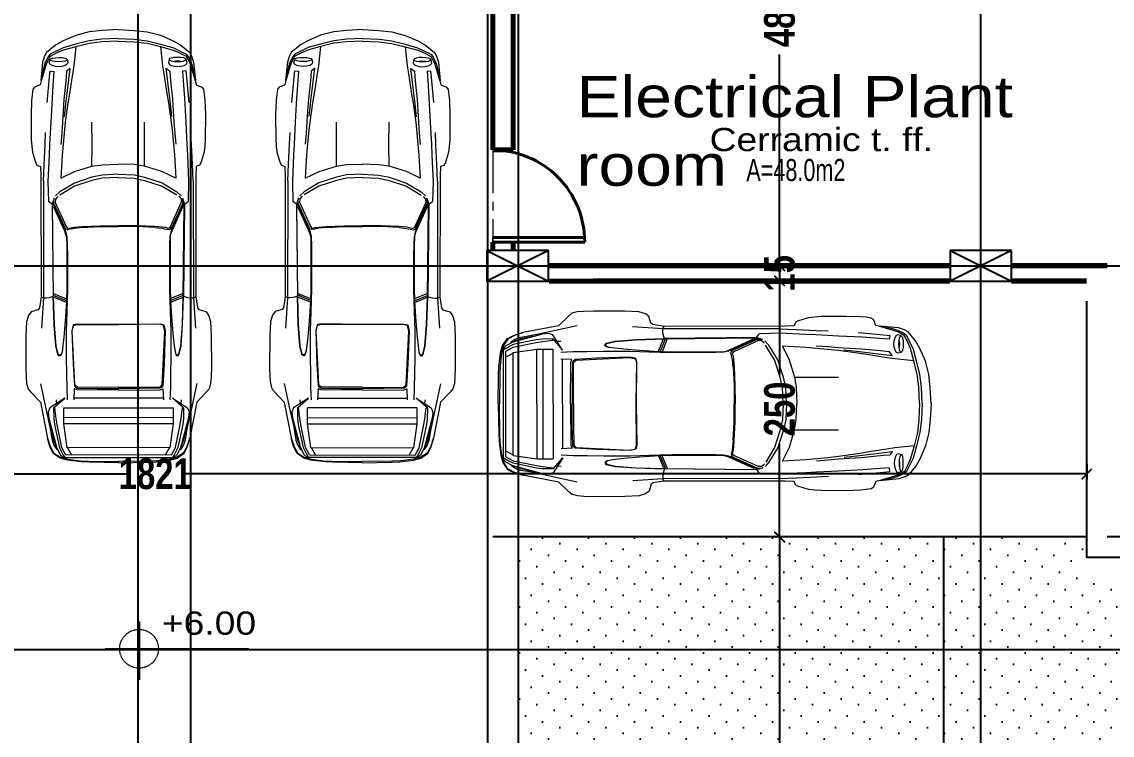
# Model space of a CAD drawing. Extents: x 250879 to 348495, y -51522 to -9360.
# Drawn here: x 337084 to 338149, y -43565 to -42869 of the extents above; entities that cross this region are included whole.
import ezdxf

# ---------------------------------------------------------------- set-up
doc = ezdxf.new("R2010")
doc.units = 0
doc.linetypes.add('CENTER', pattern=[50.8, 31.75, -6.35, 6.35, -6.35])
doc.linetypes.add('CENTER2', pattern=[1.125, 0.75, -0.125, 0.125, -0.125])
doc.layers.get('0').update_dxf_attribs({"linetype": 'CONTINUOUS'})
doc.layers.get('DEFPOINTS').update_dxf_attribs({"color": 9, "linetype": 'CONTINUOUS'})
for name, color, linetype, lineweight in [('A-Axis', 1, 'CENTER', 9), ('A-Door', 5, 'CONTINUOUS', 15), ('A-text finishing', 6, 'CONTINUOUS', 13), ('A-text function', 30, 'CONTINUOUS', 20), ('AXIS CIRCLE', 10, 'CENTER2', 20), ('FIGURES', 153, 'CONTINUOUS', 0), ('SECTION-ar', 131, 'CONTINUOUS', 40), ('VIS', 8, 'CONTINUOUS', 18)]:
    doc.layers.add(name, color=color, linetype=linetype, lineweight=lineweight)
for name, color, linetype in [('AXIS', 1, 'CONTINUOUS'), ('COLUMN', 5, 'CONTINUOUS'), ('FURNITURE', 4, 'CONTINUOUS'), ('HATCH', 8, 'CONTINUOUS'), ('TEXT', 3, 'CONTINUOUS'), ('WALL', 7, 'CONTINUOUS')]:
    doc.layers.add(name, color=color, linetype=linetype)
doc.styles.add('ARIAL', font='BOD_CR.TTF', dxfattribs={"width": 1.2})
doc.styles.add('CITYBLUEPRINT', font='cityb___.ttf', dxfattribs={"width": 0.8})
doc.styles.get("Standard").update_dxf_attribs({"font": 'sanss___.ttf', "height": 15})
doc.dimstyles.new('50', dxfattribs={"dimtxt": 30, "dimasz": 10, "dimexe": 5, "dimexo": 6, "dimgap": 5, "dimtad": 0, "dimdec": 0, "dimdsep": 46, "dimtxsty": 'CITYBLUEPRINT', "dimblk1": 'OBLIQUE', "dimblk2": 'OBLIQUE', "dimsah": 1, "dimcen": 0.05, "dimdle": 0.03, "dimclrd": 24, "dimclre": 22, "dimclrt": 30, "dimadec": 0, "dimazin": 0, "dimtfac": 1, "dimtdec": 0, "dimtix": 1, "dimtmove": 0, "dimatfit": 3, "dimldrblk": 'OBLIQUE', "dimfxl": 1, "dimtolj": 1, "dimtzin": 0, "dimarcsym": 0})

# ---------------------------------------------------------------- blocks, each defined once
blk = doc.blocks.new('XREF1$0$02PCAR09')
at = {"color": 0, "linetype": 'ByBlock'}
for p, q in [((-139.39, 33.77), (-143.26, 30.05)), ((-138.14, 34.83), (-139.39, 33.77)), ((-136.04, 35.43), (-138.14, 34.83)), ((-133.57, 35.58), (-136.04, 35.43)), ((-129.86, 35.7), (-133.57, 35.58)), ((-117.88, 35.7), (-129.86, 35.7)), ((-112.33, 35.34), (-117.88, 35.7)), ((-109.85, 34.59), (-112.33, 35.34)), ((-108.47, 33.6), (-109.85, 34.59)), ((-107.73, 30.95), (-108.47, 33.6)), ((-143.26, 30.05), (-157.04, 27.42)), ((-136.16, 30.07), (-146.25, 27.9)), ((-103.18, 28.82), (-114.79, 29.59)), ((-107, 30.43), (-107.73, 30.95)), ((-102.8, 29.76), (-107, 30.43)), ((-103.18, 28.82), (-102.8, 29.76)), ((-56.22, 29.83), (-102.8, 29.76)), ((-52.64, 29.95), (-56.22, 29.83)), ((-52.16, 31.23), (-52.64, 29.95)), ((-51.29, 31.76), (-52.16, 31.23)), ((-48.85, 32.53), (-51.29, 31.76)), ((-47.09, 33.02), (-48.85, 32.53)), ((-44.85, 33.29), (-47.09, 33.02)), ((-42.26, 33.45), (-44.85, 33.29)), ((-32.75, 33.53), (-42.26, 33.45)), ((-27.18, 33.31), (-32.75, 33.53)), ((-24.96, 33.14), (-27.18, 33.31)), ((-22.98, 32.83), (-24.96, 33.14)), ((-22.13, 32.24), (-22.98, 32.83)), ((-21.22, 30), (-22.13, 32.24)), ((-19.65, 29.66), (-21.22, 30)), ((-12.48, 29.04), (-19.65, 29.78)), ((-12.79, 27.56), (-19.65, 29.66)), ((-13.04, 28.18), (-17.96, 29.55)), ((-164.79, 22.49), (-162.98, 25.22)), ((-162.98, 25.22), (-160.29, 26.5)), ((-160.49, 26.23), (-162.81, 24.98)), ((-149.39, 26.87), (-160.88, 23.8)), ((-157.04, 27.42), (-160.49, 26.23)), ((-160.29, 26.5), (-157.04, 27.42)), ((-157.91, 25.53), (-159.78, 24.91)), ((-152.81, 26.43), (-157.91, 25.53)), ((-153.83, 25.85), (-157.91, 25.01)), ((-153.47, 26.28), (-153.83, 25.85)), ((-146.25, 27.9), (-152.81, 26.43)), ((-147.04, 27.13), (-149.39, 26.87)), ((-145.43, 26.52), (-147.04, 27.13)), ((-141.73, 20.71), (-145.43, 26.52)), ((-58.2, 28.79), (-103.18, 28.82)), ((-103.18, 28.09), (-103.18, 28.82)), ((-103.06, 26.7), (-103.18, 28.09)), ((-102.68, 25.44), (-103.06, 26.7)), ((-67.1, 25.44), (-102.68, 25.06)), ((-102.68, 25.08), (-102.68, 25.44)), ((-102.68, 24.94), (-67.65, 25.32)), ((-66.42, 25.2), (-67.39, 24.89)), ((-67.1, 25.46), (-66.11, 26.89)), ((-67.1, 25.54), (-67.1, 25.54)), ((-64.81, 24.72), (-67.1, 25.46)), ((-58.32, 27.06), (-66.11, 26.89)), ((-48.2, 26.63), (-58.32, 27.06)), ((-58.2, 28.77), (-51.78, 28.55)), ((-51.78, 28.55), (-44.15, 28.14)), ((-44.15, 26.41), (-48.2, 26.63)), ((-44.15, 28.14), (-39.54, 27.93)), ((-35.6, 25.95), (-44.15, 26.41)), ((-26.33, 25.46), (-35.6, 25.95)), ((-28.03, 27.35), (-18.29, 26.45)), ((-21.41, 25.08), (-26.33, 25.46)), ((-18.29, 26.45), (-15.88, 26.19)), ((-15.88, 26.19), (-16.03, 24.72)), ((-14.12, 24.14), (-13.76, 25.41)), ((-13.76, 25.41), (-13.28, 26.26)), ((-13.28, 26.26), (-12.67, 26.55)), ((-10.59, 27.09), (-13.04, 28.18)), ((-10.26, 26.19), (-12.79, 27.56)), ((-12.67, 26.55), (-11.49, 26.19)), ((-10.14, 28.29), (-12.48, 29.04)), ((-12.22, 24.26), (-12.07, 25.22)), ((-12.07, 25.22), (-11.81, 25.93)), ((-11.81, 25.93), (-11.49, 26.19)), ((-11.49, 26.19), (-11.18, 25.93)), ((-11.18, 25.93), (-10.93, 25.22)), ((-10.93, 25.22), (-10.74, 24.13)), ((-9.43, 26.13), (-10.59, 27.09)), ((-8.9, 23.63), (-10.26, 26.19)), ((-8.78, 27.56), (-10.14, 28.29)), ((-6.9, 21.08), (-9.43, 26.13)), ((-5.94, 24.09), (-8.78, 27.56)), ((-165.56, 19.69), (-164.79, 22.49)), ((-164.42, 22.49), (-165.19, 19.69)), ((-163.6, 22.32), (-164.59, 21.21)), ((-163.6, 21.32), (-164.59, 20.71)), ((-164.59, -21.21), (-164.59, 21.21)), ((-162.81, 24.98), (-164.42, 22.49)), ((-160.88, 23.8), (-163.6, 22.32)), ((-160.77, 22.81), (-163.6, 21.32)), ((-163.6, 20.33), (-160.77, 21.82)), ((-161.5, 23.73), (-161.74, 23.33)), ((-159.78, 24.91), (-161.5, 23.73)), ((-151.85, 24.65), (-160.77, 22.81)), ((-160.77, 21.82), (-151.85, 23.66)), ((-160.77, 19.82), (-151.61, 21.07)), ((-159.78, 24.24), (-160.17, 23.99)), ((-157.91, 25.01), (-159.78, 24.24)), ((-149.51, 24.91), (-151.85, 24.65)), ((-151.85, 23.66), (-149.51, 24.04)), ((-151.61, 21.07), (-151.61, -21.07)), ((-151.61, 21.07), (-145.43, 21.07)), ((-145.43, 25.03), (-149.51, 24.91)), ((-149.51, 24.04), (-145.43, 24.53)), ((-149.26, 21.07), (-149.26, -21.19)), ((-145.43, 25.03), (-141.73, 20.73)), ((-145.43, 24.53), (-145.43, 25.03)), ((-145.43, -21.07), (-145.43, 21.07)), ((-142.39, 24.02), (-143.85, 23.95)), ((-125.42, 22.45), (-125.37, 22.96)), ((-125.08, 22.11), (-125.42, 22.45)), ((-125.37, 22.96), (-124.86, 23.34)), ((-125.15, 22.43), (-125.13, 22.84)), ((-124.89, 22.11), (-125.15, 22.43)), ((-125.13, 22.84), (-124.69, 23.22)), ((-124.01, 21.73), (-125.08, 22.11)), ((-123.84, 21.73), (-124.89, 22.11)), ((-124.86, 23.34), (-121.58, 24.14)), ((-124.69, 23.22), (-121.6, 24.01)), ((-121.62, 21.38), (-124.01, 21.73)), ((-121.62, 21.38), (-123.84, 21.73)), ((-118.22, 21.03), (-121.62, 21.38)), ((-121.6, 24.01), (-113.44, 24.57)), ((-121.58, 24.14), (-113.44, 24.69)), ((-112.19, 20.51), (-118.22, 21.03)), ((-113.44, 24.69), (-102.68, 25.08)), ((-113.44, 24.57), (-102.68, 24.96)), ((-104.9, 20.03), (-102.9, 24.96)), ((-104.22, 19.99), (-102.17, 24.96)), ((-101.45, 24.96), (-103.47, 19.98)), ((-102.68, 25.06), (-102.68, 24.94)), ((-77.45, 20.66), (-68.24, 24.88)), ((-67.39, 24.89), (-76.59, 20.66)), ((-76.17, 20.52), (-66.86, 24.77)), ((-66.4, 24.24), (-75.65, 20.03)), ((-66.86, 24.77), (-65.78, 24.81)), ((-65.14, 24.16), (-66.4, 24.24)), ((-65.78, 24.81), (-64.81, 24.72)), ((-64.13, 23.29), (-65.14, 24.16)), ((-62.4, 22.49), (-63.89, 24.21)), ((-60.22, 16.82), (-63.6, 22.49)), ((-58.97, 16.82), (-62.4, 22.49)), ((-57.13, 22.11), (-54.53, 16.8)), ((-48.2, 21.63), (-57.13, 22.11)), ((-39.78, 20.85), (-48.2, 21.63)), ((-39.78, 21.75), (-44.12, 22.11)), ((-35.6, 21.46), (-39.78, 21.75)), ((-31.38, 21.21), (-35.6, 21.46)), ((-26.79, 20.88), (-31.38, 21.21)), ((-16.03, 24.72), (-21.41, 25.08)), ((-14.22, 22.91), (-14.12, 24.14)), ((-14.12, 21.68), (-14.22, 22.91)), ((-13.76, 20.44), (-14.12, 21.68)), ((-12.31, 22.86), (-12.22, 24.26)), ((-12.24, 21.56), (-12.31, 22.86)), ((-12.04, 22.86), (-12.24, 21.56)), ((-12.07, 20.57), (-12.24, 21.58)), ((-12.22, 24.26), (-12.04, 22.86)), ((-10.74, 21.58), (-10.93, 20.51)), ((-10.74, 24.13), (-10.69, 22.86)), ((-10.69, 22.86), (-10.74, 21.58)), ((-7.91, 21.15), (-8.9, 23.63)), ((-6.56, 16.32), (-7.91, 21.15)), ((-5.57, 16.32), (-6.9, 21.08)), ((-4.27, 21.14), (-5.94, 24.09)), ((-2.17, 16.31), (-4.27, 21.14)), ((-166.21, 14.44), (-165.56, 19.69)), ((-165.19, 19.69), (-165.8, 14.82)), ((-163.6, 20.33), (-163.6, -20.33)), ((-163.6, 18.05), (-160.88, 19.53)), ((-160.77, 19.82), (-160.77, -19.82)), ((-137.77, 19.96), (-142.39, 19.75)), ((-138.14, 17.06), (-142.38, 17.26)), ((-141.73, 17.26), (-141.73, -17.16)), ((-138.57, 15.9), (-138.14, 17.06)), ((-132.34, 20.03), (-137.77, 19.96)), ((-136.98, 17.01), (-137.51, 16.58)), ((-137.08, 16.44), (-136.55, 16.78)), ((-128.55, 17.52), (-136.98, 17.01)), ((-136.55, 16.78), (-115.95, 17.82)), ((-126.04, 20.1), (-132.34, 20.03)), ((-115.76, 17.94), (-128.55, 17.52)), ((-115.78, 20.11), (-126.04, 20.1)), ((-115.95, 17.82), (-113.73, 17.36)), ((-108.37, 19.87), (-115.78, 20.11)), ((-113.56, 17.48), (-115.76, 17.94)), ((-113.73, 17.36), (-113.35, 15.95)), ((-113.2, 16.07), (-113.56, 17.48)), ((-108.37, 20.23), (-112.19, 20.51)), ((-104.22, 19.99), (-108.37, 20.23)), ((-104.27, 19.73), (-108.37, 19.87)), ((-99.56, 19.65), (-104.27, 19.73)), ((-99.52, 19.84), (-104.22, 19.99)), ((-87.11, 19.64), (-99.56, 19.65)), ((-87.11, 19.87), (-99.52, 19.84)), ((-82.86, 19.87), (-87.11, 19.87)), ((-82.86, 19.72), (-87.11, 19.64)), ((-79.67, 19.98), (-82.86, 19.87)), ((-79.63, 19.86), (-82.86, 19.72)), ((-79.67, 19.96), (-78.74, 20.2)), ((-77.89, 20.2), (-79.63, 19.86)), ((-78.74, 20.2), (-77.45, 20.66)), ((-77.21, 20.44), (-77.89, 20.2)), ((-76.59, 20.66), (-77.21, 20.44)), ((-76.95, 19.52), (-76.71, 20.25)), ((-76.73, 18.37), (-76.95, 19.52)), ((-76.42, 16.82), (-76.73, 18.37)), ((-76.71, 20.25), (-76.17, 20.52)), ((-76.22, 19.69), (-76.44, 19.24)), ((-76.44, 19.24), (-76.15, 18.22)), ((-76.1, 14.07), (-76.42, 16.82)), ((-75.65, 20.03), (-76.22, 19.69)), ((-76.15, 18.22), (-75.93, 16.82)), ((-75.93, 16.82), (-75.72, 13.98)), ((-60.22, 16.82), (-60.22, 16.82)), ((-58, 10.14), (-60.22, 16.82)), ((-56.75, 10.14), (-58.97, 16.82)), ((-54.53, 16.8), (-52.55, 10.14)), ((-35.6, 20.37), (-39.78, 20.85)), ((-28.21, 19.38), (-35.6, 20.37)), ((-33.48, 20.69), (-27.45, 19.99)), ((-24.62, 18.78), (-28.21, 19.38)), ((-27.45, 19.99), (-23.36, 19.5)), ((-22.2, 20.45), (-26.79, 20.88)), ((-17.01, 17.6), (-24.62, 18.78)), ((-23.36, 19.5), (-19.12, 18.97)), ((-18.2, 20.06), (-22.2, 20.45)), ((-19.12, 18.97), (-14.89, 18.51)), ((-16, 19.87), (-18.2, 20.06)), ((-13.95, 17.11), (-17.01, 17.6)), ((-14.89, 18.51), (-16, 19.87)), ((-6.56, 16.32), (-13.95, 17.11)), ((-13.28, 19.65), (-13.76, 20.44)), ((-12.67, 19.33), (-13.28, 19.65)), ((-11.49, 19.6), (-12.67, 19.33)), ((-11.81, 19.84), (-12.07, 20.57)), ((-11.49, 19.6), (-11.81, 19.84)), ((-11.18, 19.81), (-11.49, 19.6)), ((-10.93, 20.51), (-11.18, 19.81)), ((-166.35, 11.22), (-166.21, 14.44)), ((-165.8, 14.82), (-165.94, 11.59)), ((-138.66, 0), (-138.57, 15.9)), ((-137.9, 15.9), (-138.04, 8.28)), ((-137.51, 16.58), (-137.9, 15.9)), ((-137.56, 8.16), (-137.48, 15.78)), ((-137.48, 15.78), (-137.08, 16.44)), ((-113.4, -0.02), (-113.2, 16.07)), ((-113.35, 15.95), (-113.4, 0.02)), ((-76.1, 14.07), (-75.74, 7.15)), ((-75.72, 13.98), (-75.43, 7.15)), ((-5.26, 11.13), (-6.56, 16.32)), ((-4.27, 11.13), (-5.57, 16.32)), ((-0.87, 11.13), (-2.17, 16.31)), ((-166.57, 0.02), (-166.35, 11.22)), ((-165.94, 11.59), (-166.08, 0)), ((-57.13, 6.18), (-58, 10.14)), ((-55.9, 6.18), (-56.75, 10.14)), ((-52.55, 10.14), (-44.12, 10.09)), ((-52.55, 10.14), (-51.92, 6.18)), ((-44.12, 10.09), (-35.6, 10.09)), ((-4.7, 6.2), (-5.26, 11.13)), ((-3.7, 6.2), (-4.27, 11.13)), ((-0.31, 6.18), (-0.87, 11.13)), ((-138.04, 8.28), (-138.04, 0)), ((-137.56, 0), (-137.56, 8.16)), ((-75.74, 7.15), (-75.77, 0)), ((-75.43, 7.15), (-75.4, 0)), ((-56.89, 0), (-57.13, 6.18)), ((-55.64, 0), (-55.9, 6.18)), ((-51.92, 6.18), (-51.68, 0)), ((-4.39, 0), (-4.7, 6.2)), ((-3.4, 0), (-3.7, 6.2)), ((0, 0), (-0.31, 6.18)), ((-165.94, -11.59), (-166.08, 0)), ((-138.66, 0), (-138.57, -15.9)), ((-138.04, -8.28), (-138.04, 0)), ((-137.56, 0), (-137.56, -8.16)), ((-113.4, 0.02), (-113.2, -16.07)), ((-75.74, -7.15), (-75.77, 0)), ((-75.43, -7.15), (-75.4, 0)), ((-56.89, 0), (-57.13, -6.18)), ((-55.64, 0), (-55.9, -6.18)), ((-51.92, -6.18), (-51.68, 0)), ((-4.39, 0), (-4.7, -6.2)), ((-3.4, 0), (-3.7, -6.2)), ((0, 0), (-0.31, -6.18)), ((-166.57, -0.02), (-166.35, -11.22)), ((-113.35, -15.95), (-113.4, -0.02)), ((-137.9, -15.9), (-138.04, -8.28)), ((-137.56, -8.16), (-137.48, -15.78)), ((-76.1, -14.07), (-75.74, -7.15)), ((-75.72, -13.98), (-75.43, -7.15)), ((-57.13, -6.18), (-58, -10.14)), ((-55.9, -6.18), (-56.75, -10.14)), ((-52.55, -10.14), (-51.92, -6.18)), ((-4.7, -6.2), (-5.26, -11.13)), ((-3.7, -6.2), (-4.27, -11.13)), ((-0.31, -6.18), (-0.87, -11.13)), ((-166.35, -11.22), (-166.21, -14.44)), ((-165.8, -14.82), (-165.94, -11.59)), ((-58, -10.14), (-60.22, -16.82)), ((-56.75, -10.14), (-58.97, -16.82)), ((-54.53, -16.8), (-52.55, -10.14)), ((-52.55, -10.14), (-44.12, -10.09)), ((-44.12, -10.09), (-35.6, -10.09)), ((-5.26, -11.13), (-6.56, -16.32)), ((-4.27, -11.13), (-5.57, -16.32)), ((-0.87, -11.13), (-2.17, -16.31)), ((-166.21, -14.44), (-165.56, -19.69)), ((-165.19, -19.69), (-165.8, -14.82)), ((-138.57, -15.9), (-138.14, -17.06)), ((-137.51, -16.58), (-137.9, -15.9)), ((-136.98, -17.01), (-137.51, -16.58)), ((-137.48, -15.78), (-137.08, -16.44)), ((-137.08, -16.44), (-136.55, -16.78)), ((-113.73, -17.36), (-113.35, -15.95)), ((-113.2, -16.07), (-113.56, -17.48)), ((-76.1, -14.07), (-76.42, -16.82)), ((-75.93, -16.82), (-75.72, -13.98)), ((-6.56, -16.32), (-13.95, -17.11)), ((-6.56, -16.32), (-7.91, -21.15)), ((-5.57, -16.32), (-6.9, -21.08)), ((-2.17, -16.31), (-4.27, -21.14)), ((-165.56, -19.69), (-164.79, -22.49)), ((-164.42, -22.49), (-165.19, -19.69)), ((-163.6, -21.32), (-164.59, -20.71)), ((-163.6, -18.05), (-160.88, -19.53)), ((-163.6, -20.33), (-160.77, -21.82)), ((-160.77, -19.82), (-151.61, -21.07)), ((-141.73, -20.71), (-145.43, -26.52)), ((-145.43, -25.03), (-141.73, -20.73)), ((-137.77, -19.96), (-142.39, -19.75)), ((-138.14, -17.06), (-142.38, -17.26)), ((-132.34, -20.03), (-137.77, -19.96)), ((-128.55, -17.52), (-136.98, -17.01)), ((-136.55, -16.78), (-115.95, -17.82)), ((-126.04, -20.1), (-132.34, -20.03)), ((-115.76, -17.94), (-128.55, -17.52)), ((-115.78, -20.11), (-126.04, -20.1)), ((-112.19, -20.51), (-118.22, -21.03)), ((-115.95, -17.82), (-113.73, -17.36)), ((-108.37, -19.87), (-115.78, -20.11)), ((-113.56, -17.48), (-115.76, -17.94)), ((-108.37, -20.23), (-112.19, -20.51)), ((-104.27, -19.73), (-108.37, -19.87)), ((-104.22, -19.99), (-108.37, -20.23)), ((-104.9, -20.03), (-102.9, -24.96)), ((-99.56, -19.65), (-104.27, -19.73)), ((-99.52, -19.84), (-104.22, -19.99)), ((-104.22, -19.99), (-102.17, -24.96)), ((-101.45, -24.96), (-103.47, -19.98)), ((-87.11, -19.64), (-99.56, -19.65)), ((-87.11, -19.87), (-99.52, -19.84)), ((-82.86, -19.72), (-87.11, -19.64)), ((-82.86, -19.87), (-87.11, -19.87)), ((-79.63, -19.86), (-82.86, -19.72)), ((-79.67, -19.98), (-82.86, -19.87)), ((-79.67, -19.96), (-78.74, -20.2)), ((-77.89, -20.2), (-79.63, -19.86)), ((-78.74, -20.2), (-77.45, -20.66)), ((-77.21, -20.44), (-77.89, -20.2)), ((-77.45, -20.66), (-68.24, -24.88)), ((-76.59, -20.66), (-77.21, -20.44)), ((-76.73, -18.37), (-76.95, -19.52)), ((-76.95, -19.52), (-76.71, -20.25)), ((-76.42, -16.82), (-76.73, -18.37)), ((-76.71, -20.25), (-76.17, -20.52)), ((-67.39, -24.89), (-76.59, -20.66)), ((-76.44, -19.24), (-76.15, -18.22)), ((-76.22, -19.69), (-76.44, -19.24)), ((-75.65, -20.03), (-76.22, -19.69)), ((-76.17, -20.52), (-66.86, -24.77)), ((-76.15, -18.22), (-75.93, -16.82)), ((-66.4, -24.24), (-75.65, -20.03)), ((-60.22, -16.82), (-63.6, -22.49)), ((-58.97, -16.82), (-62.4, -22.49)), ((-60.22, -16.82), (-60.22, -16.82)), ((-57.13, -22.11), (-54.53, -16.8)), ((-39.78, -20.85), (-48.2, -21.63)), ((-35.6, -20.37), (-39.78, -20.85)), ((-28.21, -19.38), (-35.6, -20.37)), ((-33.48, -20.69), (-27.45, -19.99)), ((-26.79, -20.88), (-31.38, -21.21)), ((-24.62, -18.78), (-28.21, -19.38)), ((-27.45, -19.99), (-23.36, -19.5)), ((-22.2, -20.45), (-26.79, -20.88)), ((-17.01, -17.6), (-24.62, -18.78)), ((-23.36, -19.5), (-19.12, -18.97)), ((-18.2, -20.06), (-22.2, -20.45)), ((-19.12, -18.97), (-14.89, -18.51)), ((-16, -19.87), (-18.2, -20.06)), ((-13.95, -17.11), (-17.01, -17.6)), ((-14.89, -18.51), (-16, -19.87)), ((-13.76, -20.44), (-14.12, -21.68)), ((-13.28, -19.65), (-13.76, -20.44)), ((-12.67, -19.33), (-13.28, -19.65)), ((-11.49, -19.6), (-12.67, -19.33)), ((-12.07, -20.57), (-12.24, -21.58)), ((-11.81, -19.84), (-12.07, -20.57)), ((-11.49, -19.6), (-11.81, -19.84)), ((-11.18, -19.81), (-11.49, -19.6)), ((-10.93, -20.51), (-11.18, -19.81)), ((-10.74, -21.58), (-10.93, -20.51)), ((-164.79, -22.49), (-162.98, -25.22)), ((-163.6, -22.32), (-164.59, -21.21)), ((-162.81, -24.98), (-164.42, -22.49)), ((-160.77, -22.81), (-163.6, -21.32)), ((-160.88, -23.8), (-163.6, -22.32)), ((-160.49, -26.23), (-162.81, -24.98)), ((-161.5, -23.73), (-161.74, -23.33)), ((-159.78, -24.91), (-161.5, -23.73)), ((-149.39, -26.87), (-160.88, -23.8)), ((-160.77, -21.82), (-151.85, -23.66)), ((-151.85, -24.65), (-160.77, -22.81)), ((-159.78, -24.24), (-160.17, -23.99)), ((-157.91, -25.01), (-159.78, -24.24)), ((-157.91, -25.53), (-159.78, -24.91)), ((-153.83, -25.85), (-157.91, -25.01)), ((-151.85, -23.66), (-149.51, -24.04)), ((-149.51, -24.91), (-151.85, -24.65)), ((-151.61, -21.07), (-145.43, -21.07)), ((-149.51, -24.04), (-145.43, -24.53)), ((-145.43, -25.03), (-149.51, -24.91)), ((-145.43, -24.53), (-145.43, -25.03)), ((-142.39, -24.02), (-143.85, -23.95)), ((-125.08, -22.11), (-125.42, -22.45)), ((-125.42, -22.45), (-125.37, -22.96)), ((-125.37, -22.96), (-124.86, -23.34)), ((-124.89, -22.11), (-125.15, -22.43)), ((-125.15, -22.43), (-125.13, -22.84)), ((-125.13, -22.84), (-124.69, -23.22)), ((-124.01, -21.73), (-125.08, -22.11)), ((-123.84, -21.73), (-124.89, -22.11)), ((-124.86, -23.34), (-121.58, -24.14)), ((-124.69, -23.22), (-121.6, -24.01)), ((-121.62, -21.38), (-124.01, -21.73)), ((-121.62, -21.38), (-123.84, -21.73)), ((-118.22, -21.03), (-121.62, -21.38)), ((-121.6, -24.01), (-113.44, -24.57)), ((-121.58, -24.14), (-113.44, -24.69)), ((-113.44, -24.57), (-102.68, -24.96)), ((-113.44, -24.69), (-102.68, -25.08)), ((-102.68, -25.06), (-102.68, -24.94)), ((-102.68, -24.94), (-67.65, -25.32)), ((-67.1, -25.44), (-102.68, -25.06)), ((-102.68, -25.08), (-102.68, -25.44)), ((-66.42, -25.2), (-67.39, -24.89)), ((-64.81, -24.72), (-67.1, -25.46)), ((-66.86, -24.77), (-65.78, -24.81)), ((-65.14, -24.16), (-66.4, -24.24)), ((-65.78, -24.81), (-64.81, -24.72)), ((-64.13, -23.29), (-65.14, -24.16)), ((-62.4, -22.49), (-63.89, -24.21)), ((-48.2, -21.63), (-57.13, -22.11)), ((-39.78, -21.75), (-44.12, -22.11)), ((-35.6, -21.46), (-39.78, -21.75)), ((-31.38, -21.21), (-35.6, -21.46)), ((-21.41, -25.08), (-26.33, -25.46)), ((-16.03, -24.72), (-21.41, -25.08)), ((-15.88, -26.19), (-16.03, -24.72)), ((-14.12, -21.68), (-14.22, -22.91)), ((-14.22, -22.91), (-14.12, -24.14)), ((-14.12, -24.14), (-13.76, -25.41)), ((-12.24, -21.56), (-12.31, -22.86)), ((-12.31, -22.86), (-12.22, -24.26)), ((-12.04, -22.86), (-12.24, -21.56)), ((-12.22, -24.26), (-12.04, -22.86)), ((-12.22, -24.26), (-12.07, -25.22)), ((-10.93, -25.22), (-10.74, -24.13)), ((-10.69, -22.86), (-10.74, -21.58)), ((-10.74, -24.13), (-10.69, -22.86)), ((-8.9, -23.63), (-10.26, -26.19)), ((-6.9, -21.08), (-9.43, -26.13)), ((-7.91, -21.15), (-8.9, -23.63)), ((-5.94, -24.09), (-8.78, -27.56)), ((-4.27, -21.14), (-5.94, -24.09)), ((-162.98, -25.22), (-160.29, -26.5)), ((-157.04, -27.42), (-160.49, -26.23)), ((-160.29, -26.5), (-157.04, -27.42)), ((-152.81, -26.43), (-157.91, -25.53)), ((-143.26, -30.05), (-157.04, -27.42)), ((-153.47, -26.28), (-153.83, -25.85)), ((-146.25, -27.9), (-152.81, -26.43)), ((-147.04, -27.13), (-149.39, -26.87)), ((-145.43, -26.52), (-147.04, -27.13)), ((-136.16, -30.07), (-146.25, -27.9)), ((-103.18, -28.82), (-114.79, -29.59)), ((-103.06, -26.7), (-103.18, -28.09)), ((-103.18, -28.09), (-103.18, -28.82)), ((-58.2, -28.79), (-103.18, -28.82)), ((-103.18, -28.82), (-102.8, -29.76)), ((-102.68, -25.44), (-103.06, -26.7)), ((-67.1, -25.46), (-66.11, -26.89)), ((-67.1, -25.54), (-67.1, -25.54)), ((-58.32, -27.06), (-66.11, -26.89)), ((-48.2, -26.63), (-58.32, -27.06)), ((-58.2, -28.77), (-51.78, -28.55)), ((-51.78, -28.55), (-44.15, -28.14)), ((-44.15, -26.41), (-48.2, -26.63)), ((-35.6, -25.95), (-44.15, -26.41)), ((-44.15, -28.14), (-39.54, -27.93)), ((-26.33, -25.46), (-35.6, -25.95)), ((-28.03, -27.35), (-18.29, -26.45)), ((-12.79, -27.56), (-19.65, -29.66)), ((-12.48, -29.04), (-19.65, -29.78)), ((-18.29, -26.45), (-15.88, -26.19)), ((-13.04, -28.18), (-17.96, -29.55)), ((-13.76, -25.41), (-13.28, -26.26)), ((-13.28, -26.26), (-12.67, -26.55)), ((-10.59, -27.09), (-13.04, -28.18)), ((-10.26, -26.19), (-12.79, -27.56)), ((-12.67, -26.55), (-11.49, -26.19)), ((-10.14, -28.29), (-12.48, -29.04)), ((-12.07, -25.22), (-11.81, -25.93)), ((-11.81, -25.93), (-11.49, -26.19)), ((-11.49, -26.19), (-11.18, -25.93)), ((-11.18, -25.93), (-10.93, -25.22)), ((-9.43, -26.13), (-10.59, -27.09)), ((-8.78, -27.56), (-10.14, -28.29)), ((-139.39, -33.77), (-143.26, -30.05)), ((-107.73, -30.95), (-108.47, -33.6)), ((-107, -30.43), (-107.73, -30.95)), ((-102.8, -29.76), (-107, -30.43)), ((-56.22, -29.83), (-102.8, -29.76)), ((-52.64, -29.95), (-56.22, -29.83)), ((-52.16, -31.23), (-52.64, -29.95)), ((-51.29, -31.76), (-52.16, -31.23)), ((-48.85, -32.53), (-51.29, -31.76)), ((-47.09, -33.02), (-48.85, -32.53)), ((-44.85, -33.29), (-47.09, -33.02)), ((-42.26, -33.45), (-44.85, -33.29)), ((-32.75, -33.53), (-42.26, -33.45)), ((-27.18, -33.31), (-32.75, -33.53)), ((-24.96, -33.14), (-27.18, -33.31)), ((-22.98, -32.83), (-24.96, -33.14)), ((-22.13, -32.24), (-22.98, -32.83)), ((-21.22, -30), (-22.13, -32.24)), ((-19.65, -29.66), (-21.22, -30)), ((-138.14, -34.83), (-139.39, -33.77)), ((-136.04, -35.43), (-138.14, -34.83)), ((-133.57, -35.58), (-136.04, -35.43)), ((-129.86, -35.7), (-133.57, -35.58)), ((-117.88, -35.7), (-129.86, -35.7)), ((-112.33, -35.34), (-117.88, -35.7)), ((-109.85, -34.59), (-112.33, -35.34)), ((-108.47, -33.6), (-109.85, -34.59))]:
    blk.add_line(p, q, dxfattribs=at)
blk = doc.blocks.new('COLUMN')
at = {"layer": 'AXIS'}
for p, q in [((236924.7, -9644.3), (236984.7, -9674.3)), ((236984.7, -9644.3), (236924.7, -9674.3))]:
    blk.add_line(p, q, dxfattribs=at)
at = {"layer": 'COLUMN'}
blk.add_lwpolyline([(236924.7, -9644.3), (236984.7, -9644.3), (236984.7, -9674.3), (236924.7, -9674.3)], close=True, dxfattribs=at)
blk = doc.blocks.new('cbcb')
at = {"layer": 'AXIS'}
for p, q in [((328671.3, -10741.8), (328670.7, -14326.1)), ((329123.2, -10741.8), (329122.7, -14326.1)), ((327238.2, -11454.5), (329573.7, -11454.5)), ((327245.1, -11829.3), (329572, -11829.3))]:
    blk.add_line(p, q, dxfattribs=at)
at = {"layer": 'WALL', "linetype": 'Continuous', "xscale": -1}
for p in [(565625.4, -1795.2), (566077.9, -1795.2)]:
    blk.add_blockref('COLUMN', p, dxfattribs=at)
blk = doc.blocks.new('D70')
at = {"layer": 'A-Axis'}
blk.add_line((307725.06, -30884.76), (307725.06, -30817.08), dxfattribs=at)
at = {"layer": 'A-Door'}
for p, q in [((307725.06, -30817.08), (307725.06, -30820.45)), ((307792.75, -30817.08), (307792.75, -30820.45))]:
    blk.add_line(p, q, dxfattribs=at)
at = {"layer": 'SECTION-ar', "ltscale": 20}
for p, q in [((307725.06, -30817.08), (307792.75, -30817.08)), ((307792.75, -30820.45), (307725.06, -30820.45))]:
    blk.add_line(p, q, dxfattribs=at)
at = {"layer": 'SECTION-ar', "ltscale": 20, "extrusion": (0, 0, -1)}
blk.add_ellipse((307725.06, -30817.08), major_axis=(-47.86, 47.86), ratio=1, start_param=2.356194, end_param=3.926991, dxfattribs=at)
blk = doc.blocks.new('_Oblique')
at = {"color": 0, "lineweight": -2}
blk.add_line((-0.5, -0.5), (0.5, 0.5), dxfattribs=at)
blk = doc.blocks.new('*D2193')
at = {"layer": 'DEFPOINTS', "color": 0, "linetype": 'Continuous', "transparency": 16777216}
for p in [(337232.7, -42845.8), (337197, -45525.9), (337203.8, -45525.9)]:
    blk.add_point(p, dxfattribs=at)
at = {"layer": 'VIS', "color": 22, "linetype": 'Continuous', "lineweight": -2, "transparency": 16777216}
for p, q in [((337226.7, -42845.8), (337192, -42845.8)), ((337197.8, -45525.9), (337192, -45525.9))]:
    blk.add_line(p, q, dxfattribs=at)
at = {"layer": 'VIS', "color": 24, "linetype": 'Continuous', "lineweight": -2, "transparency": 16777216}
for p, q in [((337197, -42845.8), (337197, -44142.8)), ((337197, -45525.9), (337197, -44228.9))]:
    blk.add_line(p, q, dxfattribs=at)
at = {"layer": 'VIS', "color": 24, "linetype": 'Continuous', "lineweight": -2, "transparency": 16777216, "xscale": 10, "yscale": 10, "zscale": 10}
for p, rotation in [((337197, -42845.8), 90), ((337197, -45525.9), 270)]:
    blk.add_blockref('_Oblique', p, dxfattribs=dict(at, rotation=rotation))
at = {"layer": 'VIS', "color": 30, "linetype": 'Continuous', "lineweight": 5, "transparency": 16777216, "insert": (337197, -44185.9), "char_height": 30, "attachment_point": 5, "rotation": 90, "style": 'CITYBLUEPRINT'}
blk.add_mtext('\\A1;2680', dxfattribs=at)
blk = doc.blocks.new('*D2198')
at = {"layer": 'DEFPOINTS', "color": 0, "linetype": 'Continuous', "transparency": 16777216}
for p in [(337813.2, -42626.4), (337824.2, -43106.8), (337824.2, -43106.8)]:
    blk.add_point(p, dxfattribs=at)
at = {"layer": 'VIS', "color": 22, "linetype": 'Continuous', "lineweight": -2, "transparency": 16777216}
for p, q in [((337819.2, -42626.4), (337829.2, -42626.4)), ((337818.2, -43106.8), (337819.2, -43106.8))]:
    blk.add_line(p, q, dxfattribs=at)
at = {"layer": 'VIS', "color": 24, "linetype": 'Continuous', "lineweight": -2, "transparency": 16777216}
for p, q in [((337824.2, -42626.4), (337824.2, -42832.9)), ((337824.2, -43106.9), (337824.2, -42900.4))]:
    blk.add_line(p, q, dxfattribs=at)
at = {"layer": 'VIS', "color": 24, "linetype": 'Continuous', "lineweight": -2, "transparency": 16777216, "xscale": 10, "yscale": 10, "zscale": 10}
for p, rotation in [((337824.2, -42626.4), 90), ((337824.2, -43106.8), 270)]:
    blk.add_blockref('_Oblique', p, dxfattribs=dict(at, rotation=rotation))
at = {"layer": 'VIS', "color": 30, "linetype": 'Continuous', "lineweight": 5, "transparency": 16777216, "insert": (337824.2, -42866.6), "char_height": 30, "attachment_point": 5, "rotation": 90, "style": 'CITYBLUEPRINT'}
blk.add_mtext('\\A1;480', dxfattribs=at)
blk = doc.blocks.new('*D2199')
at = {"layer": 'DEFPOINTS', "color": 0, "linetype": 'Continuous', "transparency": 16777216}
for p in [(337824.2, -43106.8), (337824.2, -43121.8), (337824.2, -43121.8)]:
    blk.add_point(p, dxfattribs=at)
at = {"layer": 'VIS', "color": 24, "linetype": 'Continuous', "lineweight": -2, "transparency": 16777216}
for p, q in [((337824.2, -43106.8), (337824.2, -43096.8)), ((337824.2, -43106.8), (337824.2, -43121.8)), ((337824.2, -43121.8), (337824.2, -43131.8))]:
    blk.add_line(p, q, dxfattribs=at)
at = {"layer": 'VIS', "color": 22, "linetype": 'Continuous', "lineweight": -2, "transparency": 16777216}
for p, q in [((337818.2, -43106.8), (337819.2, -43106.8)), ((337818.2, -43121.8), (337819.2, -43121.8))]:
    blk.add_line(p, q, dxfattribs=at)
at = {"layer": 'VIS', "color": 24, "linetype": 'Continuous', "lineweight": -2, "transparency": 16777216, "xscale": 10, "yscale": 10, "zscale": 10}
for p, rotation in [((337824.2, -43106.8), 270), ((337824.2, -43121.8), 90)]:
    blk.add_blockref('_Oblique', p, dxfattribs=dict(at, rotation=rotation))
at = {"layer": 'VIS', "color": 30, "linetype": 'Continuous', "lineweight": 5, "transparency": 16777216, "insert": (337824.2, -43114.3), "char_height": 30, "attachment_point": 5, "rotation": 90, "style": 'CITYBLUEPRINT'}
blk.add_mtext('\\A1;15', dxfattribs=at)
blk = doc.blocks.new('*D2200')
at = {"layer": 'DEFPOINTS', "color": 0, "linetype": 'Continuous', "transparency": 16777216}
for p in [(337824.2, -43121.8), (337824.2, -43371.8), (337834.1, -43371.8)]:
    blk.add_point(p, dxfattribs=at)
at = {"layer": 'VIS', "color": 22, "linetype": 'Continuous', "lineweight": -2, "transparency": 16777216}
for p, q in [((337818.2, -43121.8), (337819.2, -43121.8)), ((337828.1, -43371.8), (337819.2, -43371.8))]:
    blk.add_line(p, q, dxfattribs=at)
at = {"layer": 'VIS', "color": 24, "linetype": 'Continuous', "lineweight": -2, "transparency": 16777216}
for p, q in [((337824.2, -43121.8), (337824.2, -43213.2)), ((337824.2, -43371.9), (337824.2, -43280.4))]:
    blk.add_line(p, q, dxfattribs=at)
at = {"layer": 'VIS', "color": 24, "linetype": 'Continuous', "lineweight": -2, "transparency": 16777216, "xscale": 10, "yscale": 10, "zscale": 10}
for p, rotation in [((337824.2, -43121.8), 90), ((337824.2, -43371.8), 270)]:
    blk.add_blockref('_Oblique', p, dxfattribs=dict(at, rotation=rotation))
at = {"layer": 'VIS', "color": 30, "linetype": 'Continuous', "lineweight": 5, "transparency": 16777216, "insert": (337824.2, -43246.8), "char_height": 30, "attachment_point": 5, "rotation": 90, "style": 'CITYBLUEPRINT'}
blk.add_mtext('\\A1;250', dxfattribs=at)
blk = doc.blocks.new('*D2201')
at = {"layer": 'DEFPOINTS', "color": 0, "linetype": 'Continuous', "transparency": 16777216}
for p in [(337834.1, -43371.8), (337814.3, -43871.4), (337824.2, -43871.4)]:
    blk.add_point(p, dxfattribs=at)
at = {"layer": 'VIS', "color": 22, "linetype": 'Continuous', "lineweight": -2, "transparency": 16777216}
for p, q in [((337828.1, -43371.8), (337819.2, -43371.8)), ((337820.3, -43871.4), (337829.2, -43871.4))]:
    blk.add_line(p, q, dxfattribs=at)
at = {"layer": 'VIS', "color": 24, "linetype": 'Continuous', "lineweight": -2, "transparency": 16777216}
for p, q in [((337824.2, -43371.8), (337824.2, -43586.1)), ((337824.2, -43871.4), (337824.2, -43657.1))]:
    blk.add_line(p, q, dxfattribs=at)
at = {"layer": 'VIS', "color": 24, "linetype": 'Continuous', "lineweight": -2, "transparency": 16777216, "xscale": 10, "yscale": 10, "zscale": 10}
for p, rotation in [((337824.2, -43371.8), 90), ((337824.2, -43871.4), 270)]:
    blk.add_blockref('_Oblique', p, dxfattribs=dict(at, rotation=rotation))
at = {"layer": 'VIS', "color": 30, "linetype": 'Continuous', "lineweight": 5, "transparency": 16777216, "insert": (337824.2, -43621.6), "char_height": 30, "attachment_point": 5, "rotation": 90, "style": 'CITYBLUEPRINT'}
blk.add_mtext('\\A1;500', dxfattribs=at)
blk = doc.blocks.new('*D2225')
at = {"layer": 'DEFPOINTS', "color": 0, "linetype": 'Continuous', "transparency": 16777216}
for p in [(336303.7, -43294.4), (338124.4, -43294.4), (338124.4, -43310.3)]:
    blk.add_point(p, dxfattribs=at)
at = {"layer": 'VIS', "color": 22, "linetype": 'Continuous', "lineweight": -2, "transparency": 16777216}
for p, q in [((336303.7, -43300.4), (336303.7, -43315.3)), ((338124.4, -43300.4), (338124.4, -43315.3))]:
    blk.add_line(p, q, dxfattribs=at)
at = {"layer": 'VIS', "color": 24, "linetype": 'Continuous', "lineweight": -2, "transparency": 16777216}
for p, q in [((336303.6, -43310.3), (337186.5, -43310.3)), ((338124.4, -43310.3), (337241.5, -43310.3))]:
    blk.add_line(p, q, dxfattribs=at)
at = {"layer": 'VIS', "color": 24, "linetype": 'Continuous', "lineweight": -2, "transparency": 16777216, "xscale": 10, "yscale": 10, "zscale": 10, "rotation": 180}
blk.add_blockref('_Oblique', (336303.7, -43310.3), dxfattribs=at)
at = {"layer": 'VIS', "color": 24, "linetype": 'Continuous', "lineweight": -2, "transparency": 16777216, "xscale": 10, "yscale": 10, "zscale": 10}
blk.add_blockref('_Oblique', (338124.4, -43310.3), dxfattribs=at)
at = {"layer": 'VIS', "color": 30, "linetype": 'Continuous', "lineweight": 5, "transparency": 16777216, "insert": (337214, -43310.3), "char_height": 30, "attachment_point": 5, "style": 'CITYBLUEPRINT'}
blk.add_mtext('\\A1;1821', dxfattribs=at)

msp = doc.modelspace()

# ---------------------------------------------------------------- hatches: boundary and pattern name
at = {"layer": 'FURNITURE', "ltscale": 3}
h = msp.add_hatch(dxfattribs=at)
h.set_pattern_fill('DOTS', color=256, scale=10, angle=45, style=0)
h.set_pattern_definition([(45, (28806.458, -22448.721), (-5.6126601, 16.8379802), [0, -15.875])])
h.paths.add_polyline_path([(337984.35451, -43574.35369), (337568.87763, -43574.35369), (337568.87763, -43713.81535), (337745.72642, -43713.81535), (337828.37621, -43665.17957), (337828.37621, -43713.81535), (337984.35451, -43713.81535)], flags=17)
h.paths.add_polyline_path([(337984.35451, -43713.81535), (337828.37621, -43713.81535), (337828.37621, -43762.45112), (337745.72642, -43713.81535), (337568.87763, -43713.81535), (337568.87763, -43871.35175), (337984.35451, -43871.35175)])
h.paths.add_polyline_path([(338009.35451, -43713.81535), (337984.35451, -43713.81535), (337984.35451, -43841.35175), (338009.35451, -43841.35175)])
h.paths.add_polyline_path([(338009.35451, -43371.83363), (337979.35451, -43371.83363), (337568.87763, -43371.83363), (337568.87763, -43574.35369), (337984.35451, -43574.35369), (337984.35451, -43713.81535), (338009.35451, -43713.81535)])
edge = h.paths.add_edge_path()
edge.add_line((338352.19122, -43406.80395), (338124.76618, -43409.4164))
edge.add_line((338124.76618, -43409.4164), (338123.94283, -43374.44608))
edge.add_line((338123.94283, -43374.44608), (338009.35451, -43371.83363))
edge.add_line((338009.35451, -43371.83363), (338009.35451, -43713.81535))
edge.add_line((338009.35451, -43713.81535), (338151.52889, -43713.81535))
edge.add_arc((338151.52889, -43913.81535), 200, 0, 90, ccw=False)
edge.add_line((338351.52889, -43913.81535), (338351.52889, -43941.38944))
edge.add_line((338351.52889, -43941.38944), (338469.77062, -43941.38944))
edge.add_arc((338519.77013, -43941.61107), 50, 0, 179.74603373, ccw=False)
edge.add_line((338569.77013, -43941.61107), (338587.91814, -43941.61107))
edge.add_line((338587.91814, -43941.61107), (338549.15543, -43721.67806))
edge.add_arc((335647.08576, -45317.97819), 3312.12658, 28.81324636, 35.24144919)
edge = h.paths.add_edge_path(flags=17)
edge.add_line((338151.52889, -43713.81535), (338009.35451, -43713.81535))
edge.add_line((338009.35451, -43713.81535), (338009.35451, -43841.35175))
edge.add_line((338009.35451, -43841.35175), (338034.35451, -43841.35175))
edge.add_arc((338017.54746, -43958.74613), 118.59139, 9.53254143, 81.85248075, ccw=False)
edge.add_line((338134.5013, -43939.10648), (338351.52889, -43941.38944))
edge.add_line((338351.52889, -43941.38944), (338351.52889, -43913.81535))
edge.add_arc((338151.52889, -43913.81535), 200, 360, 450)
h.paths.add_polyline_path([(338312.96695, -43761.67234), (338312.96695, -43721.43572), (338335.91962, -43721.43572), (338335.91962, -43761.67234)], flags=16)

# ---------------------------------------------------------------- linework, layer by layer
at = {"layer": 'AXIS CIRCLE'}
msp.add_circle((337198.18747, -43481.04968), 18.93611, dxfattribs=at)
at = {"layer": 'FURNITURE', "ltscale": 3}
for p, q in [((337538.87763, -45526.8832), (337538.87763, -42751.55403)), ((338124.35451, -43371.83363), (337543.85765, -43371.83363)), ((337984.33453, -43371.83363), (337984.35451, -43871.35175))]:
    msp.add_line(p, q, dxfattribs=at)
at = {"layer": 'HATCH', "linetype": 'ByBlock', "ltscale": 3}
msp.add_line((337248.71817, -46147.68479), (337248.71817, -41978.1378), dxfattribs=at)
at = {"layer": 'WALL', "linetype": 'Continuous', "ltscale": 3}
for p, q in [((338124.35451, -43391.93124), (338124.35451, -43141.55403)), ((338483.15922, -43371.83363), (338144.35451, -43371.83363)), ((338486.58764, -43391.93124), (338124.35451, -43391.93124))]:
    msp.add_line(p, q, dxfattribs=at)
at = {"layer": 'WALL', "linetype": 'Continuous'}
for p, q in [((337198.18747, -43454.56467), (337198.18747, -43511.50557)), ((337165.09001, -43481.04968), (337305.4478, -43481.04968))]:
    msp.add_line(p, q, dxfattribs=at)
at = {"layer": 'WALL', "linetype": 'Continuous', "ltscale": 3, "const_width": 5}
for points in [[(337543.87763, -42993.74056), (337543.87763, -42845.82057)], [(337563.87763, -42993.74056), (337563.87763, -42845.82057)], [(337543.87763, -42993.74056), (337563.87763, -42993.74056)], [(337543.87763, -43091.84992), (337543.87763, -43083.74056)], [(337563.87763, -43091.84992), (337563.87763, -43083.74056)], [(337990.71315, -43106.84992), (337598.87763, -43106.84992)], [(337990.71315, -43121.81127), (337598.87763, -43121.84992)]]:
    msp.add_lwpolyline(points, dxfattribs=at)
at = {"layer": 'WALL', "linetype": 'Continuous', "const_width": 3}
msp.add_lwpolyline([(337543.87763, -43083.74056), (337563.87763, -43083.74056)], dxfattribs=at)
at = {"layer": 'WALL', "linetype": 'Continuous', "ltscale": 3}
for points in [[(338144.35451, -43371.83363, 0, 0, 0), (338144.35451, -43106.84992, 5, 5, 0), (338050.71315, -43106.84992, 5, 5, 0)], [(338050.60553, -43121.79611, 5, 5, 0), (338124.35451, -43121.79611, 0, 0, 0), (338124.35451, -43157.29876, 0, 0, 0)]]:
    msp.add_lwpolyline(points, format="xyseb", dxfattribs=at)

# ---------------------------------------------------------------- block references
at = {"layer": 'FIGURES', "lineweight": 0}
for p, xscale, yscale, zscale, rotation in [((337177.71119, -42876.246), -2.539999999841102, 2.539999999105928, 2.540000000000873, 270.076842413783), ((337416.94612, -42876.246, -260.82678), 2.539999999841102, 2.539999999841102, 2.539999999841102, 89.923157586217), ((337972.1585, -43241.37259, -260.82678), -2.539999999841102, 2.539999999105928, 2.540000000000873, 180.076842413783)]:
    msp.add_blockref('XREF1$0$02PCAR09', p, dxfattribs=dict(at, xscale=xscale, yscale=yscale, zscale=zscale, rotation=rotation))
at = {"layer": 'VIS', "linetype": 'Continuous', "lineweight": 5}
msp.add_blockref('cbcb', (8897.49344, -31652.34999), dxfattribs=at)
at = {"layer": 'WALL', "linetype": 'Continuous', "xscale": -1.327868852461163, "yscale": 1.327868852461163, "zscale": 1.327868852461163, "rotation": 180}
msp.add_blockref('D70', (-71074.65137, -84004.78051), dxfattribs=at)

# ---------------------------------------------------------------- texts
at = {"layer": 'A-text finishing', "style": 'ARIAL', "width": 1.2}
for s, p in [('Cerramic t. ff.', (337755.76428, -42994.92983)), ('+6.00', (337220.48857, -43467.3565))]:
    msp.add_text(s, height=22.68, dxfattribs=at).set_placement(p)
at = {"layer": 'A-text function', "insert": (337625.74352, -42921.58585), "char_height": 40.1834301, "width": 443.9747472, "attachment_point": 1, "style": 'ARIAL'}
msp.add_mtext('{\\W1.2;Electrical Plant room}', dxfattribs=at)
at = {"layer": 'TEXT', "width": 0.7}
msp.add_text('A=48.0m2', height=21.6, rotation=0.12694545, dxfattribs=at).set_placement((337791.6672, -43024.26363))

# ---------------------------------------------------------------- dimensions: what is measured, and where the dimension line sits
at = {"layer": 'VIS', "linetype": 'Continuous', "lineweight": 5}
for base, p1, p2, picture, middle in [((337824.18163, -43106.84992), (337813.19134, -42626.38944), (337824.18163, -43106.84992), '*D2198', (337824.18163, -42866.61968)), ((337196.9676, -45525.8832), (337232.71817, -42845.82057), (337203.78081, -45525.8832), '*D2193', (337196.9676, -44185.85188)), ((337824.18163, -43121.8277), (337824.18163, -43106.84992), (337824.1831, -43121.8277), '*D2199', (337824.18163, -43114.33881)), ((337824.18163, -43371.83363), (337824.1831, -43121.8277), (337834.10608, -43371.83363), '*D2200', (337824.18163, -43246.83066)), ((337824.18163, -43871.35175), (337834.10608, -43371.83363), (337814.33267, -43871.35175), '*D2201', (337824.18163, -43621.59269))]:
    dim = msp.add_linear_dim(base=base, p1=p1, p2=p2, angle=90, dimstyle='50', override={"dimtmove": 1}, dxfattribs=at)
    dim.commit()
    dim.dimension.update_dxf_attribs({"geometry": picture, "text_midpoint": middle})
dim = msp.add_linear_dim(base=(338124.35451, -43310.29911), p1=(336303.6533, -43294.36124), p2=(338124.35451, -43294.36124), dimstyle='50', override={"dimtmove": 1}, dxfattribs=at)
dim.commit()
dim.dimension.update_dxf_attribs({"geometry": '*D2225', "text_midpoint": (337214.0039, -43310.29911)})

doc.saveas('drawing.dxf')
